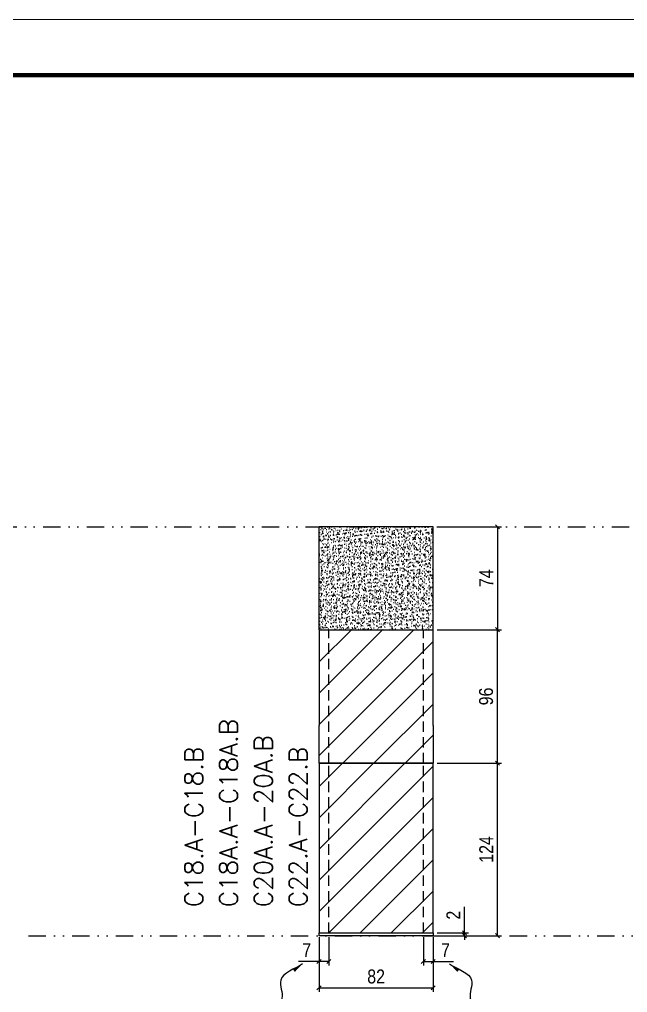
# Model space of a CAD drawing. Extents: x 28748 to 35002, y 14885 to 43501.
# Drawn here: x 29178 to 29615, y 31315 to 32015 of the extents above; entities that cross this region are included whole.
import ezdxf

# ---------------------------------------------------------------- set-up
doc = ezdxf.new("R2010")
doc.units = 0
for name, pattern in [('DASHED', [0.75, 0.5, -0.25]), ('DIVIDE2', [0.625, 0.25, -0.125, 0, -0.125, 0, -0.125]), ('HIDDEN', [0.375, 0.25, -0.125])]:
    doc.linetypes.add(name, pattern=pattern)
for name, color, linetype in [('COTA', 241, 'Continuous'), ('Nível', 160, 'Continuous'), ('Painéis', 200, 'Continuous'), ('Sarrafo de Pressão', 42, 'HIDDEN')]:
    doc.layers.add(name, color=color, linetype=linetype)
for name, color, linetype, lineweight in [('Folhas', 255, 'Continuous', 9), ('Hachura', 251, 'Continuous', 9), ('SARRAFO DE PRESSAO', 251, 'DASHED', 9), ('Texto Seção', 7, 'Continuous', 15)]:
    doc.layers.add(name, color=color, linetype=linetype, lineweight=lineweight)
doc.styles.add('COTA TECNICA', font='techl___.ttf', dxfattribs={"height": 10})
doc.styles.add('COTA TECNICA-50', font='techl___.ttf', dxfattribs={"height": 10})
doc.styles.add('REGUA-120', font='ROMANS.shx', dxfattribs={"height": 15})
doc.styles.get("Standard").update_dxf_attribs({"font": 'arial.ttf'})
doc.dimstyles.new('COTA PAINEL-50', dxfattribs={"dimtxt": 10, "dimasz": 3, "dimexe": 3, "dimexo": 3, "dimgap": 3, "dimtad": 1, "dimdec": 1, "dimzin": 12, "dimdsep": 46, "dimtxsty": 'COTA TECNICA-50', "dimblk1": 'OBLIQUE', "dimblk2": 'OBLIQUE', "dimsah": 1, "dimcen": 0.9, "dimclrd": 4, "dimclre": 4, "dimclrt": 240, "dimadec": 1, "dimazin": 3, "dimtfac": 1, "dimtdec": 1, "dimtmove": 0, "dimatfit": 3, "dimfxl": 1, "dimtolj": 1, "dimtzin": 12, "dimarcsym": 0})
doc.dimstyles.new('PAINEL', dxfattribs={"dimtxt": 10, "dimasz": 3, "dimexe": 3, "dimexo": 3, "dimgap": 3, "dimtad": 1, "dimdec": 1, "dimzin": 12, "dimdsep": 46, "dimtxsty": 'COTA TECNICA', "dimblk1": 'OBLIQUE', "dimblk2": 'OBLIQUE', "dimsah": 1, "dimcen": 0.9, "dimclrd": 4, "dimclre": 4, "dimclrt": 240, "dimadec": 1, "dimazin": 3, "dimtfac": 1, "dimtdec": 1, "dimtmove": 0, "dimatfit": 3, "dimfxl": 1, "dimtolj": 1, "dimtzin": 12, "dimarcsym": 0})
doc.dimstyles.get("Standard").update_dxf_attribs({"dimtxt": 0.18, "dimasz": 0.18, "dimexe": 0.18, "dimexo": 0.0625, "dimgap": 0.09, "dimtad": 0, "dimtih": 1, "dimtoh": 1, "dimdec": 4, "dimzin": 0, "dimdsep": 46, "dimtxsty": 'Standard', "dimcen": 0.09, "dimadec": 0, "dimazin": 0, "dimtfac": 1, "dimtdec": 4, "dimtofl": 0, "dimtmove": 0, "dimatfit": 3, "dimfxl": 1, "dimtolj": 1, "dimtzin": 0, "dimarcsym": 0})

# ---------------------------------------------------------------- blocks, each defined once
blk = doc.blocks.new('9999999999')
at = {"layer": 'Folhas'}
blk.add_lwpolyline([(98138.98, 34190.21), (99623.98, 34190.21), (99623.98, 35240.21), (98138.98, 35240.21)], close=True, dxfattribs=at)
at = {"layer": 'Folhas', "color": 30, "const_width": 3}
blk.add_lwpolyline([(98213.98, 34230.21), (99583.98, 34230.21), (99583.98, 35200.21), (98213.98, 35200.21)], close=True, dxfattribs=at)
blk = doc.blocks.new('_Oblique')
at = {"color": 0, "linetype": 'ByBlock', "lineweight": -2}
blk.add_line((-0.5, -0.5), (0.5, 0.5), dxfattribs=at)
blk = doc.blocks.new('*D1455')
at = {"layer": 'COTA', "color": 4, "lineweight": -2, "transparency": 16777216}
for p, q in [((29393.16, 31355.28), (29393.16, 31315.82)), ((29475.16, 31355.28), (29475.16, 31315.82)), ((29393.16, 31318.82), (29475.16, 31318.82))]:
    blk.add_line(p, q, dxfattribs=at)
at = {"layer": 'Defpoints', "color": 0, "transparency": 16777216}
for p in [(29393.16, 31358.28), (29475.16, 31358.28), (29475.16, 31318.82)]:
    blk.add_point(p, dxfattribs=at)
at = {"layer": 'COTA', "color": 4, "lineweight": -2, "transparency": 16777216, "xscale": 3, "yscale": 3, "zscale": 3, "rotation": 180}
blk.add_blockref('_Oblique', (29393.16, 31318.82), dxfattribs=at)
at = {"layer": 'COTA', "color": 4, "lineweight": -2, "transparency": 16777216, "xscale": 3, "yscale": 3, "zscale": 3}
blk.add_blockref('_Oblique', (29475.16, 31318.82), dxfattribs=at)
at = {"layer": 'COTA', "color": 240, "transparency": 16777216, "insert": (29434.16, 31326.92), "char_height": 10, "attachment_point": 5, "style": 'COTA TECNICA'}
blk.add_mtext('\\A1;82', dxfattribs=at)
blk = doc.blocks.new('*D1456')
at = {"layer": 'COTA', "color": 4, "lineweight": -2, "transparency": 16777216}
for p, q in [((29478.16, 31480.28), (29524.4, 31480.28)), ((29521.4, 31356.28), (29521.4, 31480.28)), ((29478.16, 31356.28), (29524.4, 31356.28))]:
    blk.add_line(p, q, dxfattribs=at)
at = {"layer": 'Defpoints', "color": 0, "transparency": 16777216}
for p in [(29475.16, 31480.28), (29521.4, 31480.28), (29475.16, 31356.28)]:
    blk.add_point(p, dxfattribs=at)
at = {"layer": 'COTA', "color": 4, "lineweight": -2, "transparency": 16777216, "xscale": 3, "yscale": 3, "zscale": 3}
for p, rotation in [((29521.4, 31480.28), 90), ((29521.4, 31356.28), 270)]:
    blk.add_blockref('_Oblique', p, dxfattribs=dict(at, rotation=rotation))
at = {"layer": 'COTA', "color": 240, "transparency": 16777216, "insert": (29513.33, 31418.28), "char_height": 10, "attachment_point": 5, "rotation": 90, "style": 'COTA TECNICA-50'}
blk.add_mtext('\\A1;124', dxfattribs=at)
blk = doc.blocks.new('*D1419')
at = {"layer": 'COTA', "color": 4, "lineweight": -2, "transparency": 16777216}
for p, q in [((29497.69, 31358.28), (29497.69, 31377.08)), ((29478.16, 31358.28), (29500.69, 31358.28)), ((29478.16, 31356.28), (29500.69, 31356.28)), ((29497.69, 31356.28), (29497.69, 31358.28)), ((29497.69, 31356.28), (29497.69, 31353.28))]:
    blk.add_line(p, q, dxfattribs=at)
at = {"layer": 'Defpoints', "color": 0, "transparency": 16777216}
for p in [(29475.16, 31358.28), (29475.16, 31356.28), (29497.69, 31356.28)]:
    blk.add_point(p, dxfattribs=at)
at = {"layer": 'COTA', "color": 4, "lineweight": -2, "transparency": 16777216, "xscale": 3, "yscale": 3, "zscale": 3}
for p, rotation in [((29497.69, 31358.28), 270), ((29497.69, 31356.28), 90)]:
    blk.add_blockref('_Oblique', p, dxfattribs=dict(at, rotation=rotation))
at = {"layer": 'COTA', "color": 240, "transparency": 16777216, "insert": (29489.69, 31371.02), "char_height": 10, "attachment_point": 5, "rotation": 90, "style": 'COTA TECNICA-50'}
blk.add_mtext('\\A1;2', dxfattribs=at)
blk = doc.blocks.new('*D1420')
at = {"layer": 'COTA', "color": 4, "linetype": 'ByBlock', "lineweight": -2, "transparency": 16777216}
for p, q in [((29478.16, 31576.28), (29524.4, 31576.28)), ((29521.4, 31480.28), (29521.4, 31576.28)), ((29478.16, 31480.28), (29524.4, 31480.28))]:
    blk.add_line(p, q, dxfattribs=at)
at = {"layer": 'Defpoints', "color": 0, "linetype": 'ByBlock', "transparency": 16777216}
for p in [(29475.16, 31576.28), (29521.4, 31576.28), (29475.16, 31480.28)]:
    blk.add_point(p, dxfattribs=at)
at = {"layer": 'COTA', "color": 4, "linetype": 'ByBlock', "lineweight": -2, "transparency": 16777216, "xscale": 3, "yscale": 3, "zscale": 3}
for p, rotation in [((29521.4, 31576.28), 90), ((29521.4, 31480.28), 270)]:
    blk.add_blockref('_Oblique', p, dxfattribs=dict(at, rotation=rotation))
at = {"layer": 'COTA', "color": 240, "linetype": 'ByBlock', "transparency": 16777216, "insert": (29513.27, 31528.28), "char_height": 10, "attachment_point": 5, "rotation": 90, "style": 'COTA TECNICA'}
blk.add_mtext('\\A1;96', dxfattribs=at)
blk = doc.blocks.new('*D1421')
at = {"layer": 'COTA', "color": 4, "lineweight": -2, "transparency": 16777216}
for p, q in [((29393.16, 31353.28), (29393.16, 31334.77)), ((29400.16, 31355.28), (29400.16, 31334.77)), ((29393.16, 31337.77), (29378.43, 31337.77)), ((29400.16, 31337.77), (29393.16, 31337.77))]:
    blk.add_line(p, q, dxfattribs=at)
at = {"layer": 'Defpoints', "color": 0, "transparency": 16777216}
for p in [(29393.16, 31356.28), (29400.16, 31358.28), (29393.16, 31337.77)]:
    blk.add_point(p, dxfattribs=at)
at = {"layer": 'COTA', "color": 4, "lineweight": -2, "transparency": 16777216, "xscale": 3, "yscale": 3, "zscale": 3, "rotation": 180}
blk.add_blockref('_Oblique', (29393.16, 31337.77), dxfattribs=at)
at = {"layer": 'COTA', "color": 4, "lineweight": -2, "transparency": 16777216, "xscale": 3, "yscale": 3, "zscale": 3}
blk.add_blockref('_Oblique', (29400.16, 31337.77), dxfattribs=at)
at = {"layer": 'COTA', "color": 240, "transparency": 16777216, "insert": (29384.29, 31345.84), "char_height": 10, "attachment_point": 5, "style": 'COTA TECNICA-50'}
blk.add_mtext('\\A1;7', dxfattribs=at)
blk = doc.blocks.new('*D1422')
at = {"layer": 'COTA', "color": 4, "lineweight": -2, "transparency": 16777216}
for p, q in [((29468.16, 31355.28), (29468.16, 31334.77)), ((29475.16, 31353.28), (29475.16, 31334.77)), ((29468.16, 31337.77), (29475.16, 31337.77)), ((29475.16, 31337.77), (29489.89, 31337.77))]:
    blk.add_line(p, q, dxfattribs=at)
at = {"layer": 'Defpoints', "color": 0, "transparency": 16777216}
for p in [(29468.16, 31358.28), (29475.16, 31356.28), (29475.16, 31337.77)]:
    blk.add_point(p, dxfattribs=at)
at = {"layer": 'COTA', "color": 4, "lineweight": -2, "transparency": 16777216, "xscale": 3, "yscale": 3, "zscale": 3, "rotation": 180}
blk.add_blockref('_Oblique', (29468.16, 31337.77), dxfattribs=at)
at = {"layer": 'COTA', "color": 4, "lineweight": -2, "transparency": 16777216, "xscale": 3, "yscale": 3, "zscale": 3}
blk.add_blockref('_Oblique', (29475.16, 31337.77), dxfattribs=at)
at = {"layer": 'COTA', "color": 240, "transparency": 16777216, "insert": (29484.03, 31345.84), "char_height": 10, "attachment_point": 5, "style": 'COTA TECNICA-50'}
blk.add_mtext('\\A1;7', dxfattribs=at)
blk = doc.blocks.new('*D2290')
at = {"layer": 'COTA', "color": 4, "lineweight": -2, "transparency": 16777216}
for p, q in [((29478.16, 31650.28), (29524.4, 31650.28)), ((29521.4, 31650.28), (29521.4, 31576.28)), ((29478.16, 31576.28), (29524.4, 31576.28))]:
    blk.add_line(p, q, dxfattribs=at)
at = {"layer": 'Defpoints', "color": 0, "transparency": 16777216}
for p in [(29475.16, 31650.28), (29475.16, 31576.28), (29521.4, 31576.28)]:
    blk.add_point(p, dxfattribs=at)
at = {"layer": 'COTA', "color": 4, "lineweight": -2, "transparency": 16777216, "xscale": 3, "yscale": 3, "zscale": 3}
for p, rotation in [((29521.4, 31650.28), 90), ((29521.4, 31576.28), 270)]:
    blk.add_blockref('_Oblique', p, dxfattribs=dict(at, rotation=rotation))
at = {"layer": 'COTA', "color": 240, "transparency": 16777216, "insert": (29513.33, 31613.28), "char_height": 10, "attachment_point": 5, "rotation": 90, "style": 'COTA TECNICA'}
blk.add_mtext('\\A1;74', dxfattribs=at)

msp = doc.modelspace()

# ---------------------------------------------------------------- hatches: boundary and pattern name
at = {"layer": 'COTA', "linetype": 'ByBlock'}
h = msp.add_hatch(dxfattribs=at)
h.set_pattern_fill('AR-CONC', color=256, scale=0.03)
h.set_pattern_definition([(50, (130.04, 0), (5.46554007, -0.47817257), [0.5715, -6.2865]), (355, (130.04, 0), (-1.05730264, 5.73170536), [0.4572, -5.0292175]), (100.451445, (130.4956, -0.04), (4.4082374, 5.25353256), [0.48570026, -5.34270734]), (46.1842, (130.04, 1.524), (8.1323712, -1.2612698), [0.85725, -9.42975]), (96.635558, (130.718, 1.419), (7.122124, 7.4227837), [0.7285507, -8.0140682]), (351.184151, (130.04, 1.524), (7.122124, 7.4227837), [0.685799, -7.543792]), (21, (130.802, 1.143), (4.54843174, -3.06795595), [0.5715, -6.2865]), (326, (130.802, 1.143), (1.85406085, 5.525639), [0.4572, -5.0292]), (71.451445, (131.181, 0.8873), (6.4024926, 2.45768307), [0.48570026, -5.3426981]), (37.5, (130.0402, 0), (0.0926581, 2.53665117), [0, -4.96824, 0, -5.1054, 0, -5.04825]), (7.5, (130.0402, 0), (2.00458988, 3.00541724), [0, -2.91084, 0, -4.85394, 0, -1.92405]), (327.5, (128.341, 0), (4.067717855, -0.17186232), [0, -1.905, 0, -5.9436, 0, -7.8867]), (317.5, (127.579, 0), (4.44387544, 0.76279473), [0, -2.4765, 0, -3.94716, 0, -5.6007])])
h.paths.add_polyline_path([(29393.16, 31650.28), (29393.16, 31576.28), (29475.16, 31576.28), (29475.16, 31650.28)])
at = {"layer": 'Hachura'}
h = msp.add_hatch(dxfattribs=at)
h.set_pattern_fill('ANSI31', color=256, scale=5)
h.set_pattern_definition([(45, (130.04, 0), (-11.22532, 11.22532), [])])
h.paths.add_polyline_path([(29475.16, 31576.28), (29393.16, 31576.28), (29393.16, 31507.28), (29393.16, 31480.28), (29475.16, 31480.28), (29475.16, 31507.28)])
at = {"layer": 'Hachura', "linetype": 'ByBlock'}
h = msp.add_hatch(dxfattribs=at)
h.set_pattern_fill('ANSI31', color=256, scale=5)
h.set_pattern_definition([(45, (25842.307, 35568.31), (-11.22532, 11.22532), [])])
h.paths.add_polyline_path([(29475.16, 31480.28), (29393.16, 31480.28), (29393.16, 31358.28), (29475.16, 31358.28)])

# ---------------------------------------------------------------- linework, layer by layer
at = {"layer": 'COTA', "linetype": 'ByBlock'}
for p, q in [((29475.16, 31650.28), (29393.16, 31650.28)), ((29393.16, 31576.28), (29393.16, 31650.28)), ((29475.16, 31576.28), (29475.16, 31650.28))]:
    msp.add_line(p, q, dxfattribs=at)
at = {"layer": 'Nível', "color": 4, "linetype": 'DIVIDE2', "ltscale": 50}
for p, q in [((29131.8, 31650.28), (30179.84, 31650.28)), ((29184.22, 31356.28), (30179.84, 31356.28))]:
    msp.add_line(p, q, dxfattribs=at)
at = {"layer": 'Painéis'}
for p, q in [((29393.16, 31576.28), (29475.16, 31576.28)), ((29393.16, 31576.28), (29393.16, 31507.28)), ((29475.16, 31507.28), (29475.16, 31576.28)), ((29393.16, 31480.28), (29393.16, 31507.28)), ((29475.16, 31507.28), (29475.16, 31480.28)), ((29393.16, 31480.28), (29475.16, 31480.28)), ((29475.16, 31480.28), (29393.16, 31480.28))]:
    msp.add_line(p, q, dxfattribs=at)
for points in [[(29393.16, 31358.28), (29475.16, 31358.28), (29475.16, 31480.28), (29393.16, 31480.28)], [(29393.16, 31358.28), (29475.16, 31358.28), (29475.16, 31356.28), (29393.16, 31356.28)]]:
    msp.add_lwpolyline(points, close=True, dxfattribs=at)
at = {"layer": 'Sarrafo de Pressão', "ltscale": 30}
for p, q in [((29400.16, 31480.28), (29400.16, 31576.28)), ((29468.16, 31480.28), (29468.16, 31576.28)), ((29400.16, 31358.28), (29400.16, 31480.28)), ((29468.16, 31358.28), (29468.16, 31480.28))]:
    msp.add_line(p, q, dxfattribs=at)

# ---------------------------------------------------------------- block references
at = {"layer": 'SARRAFO DE PRESSAO', "color": 6, "linetype": 'ByBlock'}
msp.add_blockref('9999999999', (-69390.64, -3225.21), dxfattribs=at)

# ---------------------------------------------------------------- texts
at = {"layer": 'Texto Seção', "char_height": 13, "width": 285.3299, "attachment_point": 7, "rotation": 90, "style": 'REGUA-120'}
for s, insert in [('C18A.A-C18A.B', (29334.61, 31376.74)), ('C20A.A-20A.B', (29359.61, 31376.74)), ('C18.A-C18.B', (29309.61, 31376.74)), ('C22.A-C22.B', (29384.61, 31376.74))]:
    msp.add_mtext(s, dxfattribs=dict(at, insert=insert))

# ---------------------------------------------------------------- dimensions: what is measured, and where the dimension line sits
at = {"layer": 'COTA'}
for base, p1, p2, angle, dimstyle, picture, middle in [((29521.4, 31576.28), (29475.16, 31650.28), (29475.16, 31576.28), 90, 'PAINEL', '*D2290', (29513.33, 31613.28)), ((29521.4, 31480.28), (29475.16, 31356.28), (29475.16, 31480.28), 90, 'COTA PAINEL-50', '*D1456', (29513.33, 31418.28)), ((29393.16, 31337.77), (29400.16, 31358.28), (29393.16, 31356.28), 180, 'COTA PAINEL-50', '*D1421', (29384.29, 31345.84))]:
    dim = msp.add_linear_dim(base=base, p1=p1, p2=p2, angle=angle, dimstyle=dimstyle, dxfattribs=at)
    dim.commit()
    dim.dimension.update_dxf_attribs({"geometry": picture, "text_midpoint": middle})
at = {"layer": 'COTA', "linetype": 'ByBlock'}
dim = msp.add_linear_dim(base=(29521.4, 31576.28), p1=(29475.16, 31480.28), p2=(29475.16, 31576.28), angle=90, dimstyle='PAINEL', override={"dimtmove": 1}, dxfattribs=at)
dim.commit()
dim.dimension.update_dxf_attribs({"geometry": '*D1420', "text_midpoint": (29513.27, 31528.28)})
at = {"layer": 'COTA'}
dim = msp.add_linear_dim(base=(29497.69, 31356.28), p1=(29475.16, 31358.28), p2=(29475.16, 31356.28), angle=90, dimstyle='COTA PAINEL-50', dxfattribs=at)
dim.commit()
dim.dimension.update_dxf_attribs({"geometry": '*D1419', "text_midpoint": (29497.69, 31371.02), "dimtype": 160})
dim = msp.add_linear_dim(base=(29475.16, 31318.82), p1=(29393.16, 31358.28), p2=(29475.16, 31358.28), dimstyle='PAINEL', override={"dimarcsym": 2}, dxfattribs=at)
dim.commit()
dim.dimension.update_dxf_attribs({"geometry": '*D1455', "text_midpoint": (29434.16, 31326.92)})
dim = msp.add_linear_dim(base=(29475.16, 31337.77), p1=(29468.16, 31358.28), p2=(29475.16, 31356.28), dimstyle='COTA PAINEL-50', dxfattribs=at)
dim.commit()
dim.dimension.update_dxf_attribs({"geometry": '*D1422', "text_midpoint": (29484.03, 31345.84)})

# ---------------------------------------------------------------- leaders
at = {"layer": 'COTA', "path_type": 1}
for points in [[(29381.33, 31336.1), (29365.55, 31324.26), (29366.47, 31311.25), (29360.92, 31301.47)], [(29486.99, 31336.1), (29502.77, 31324.26), (29501.85, 31311.25), (29507.4, 31301.47)]]:
    msp.add_leader(points, dimstyle='Standard', override={"dimasz": 8}, dxfattribs=at)

doc.saveas('drawing.dxf')
